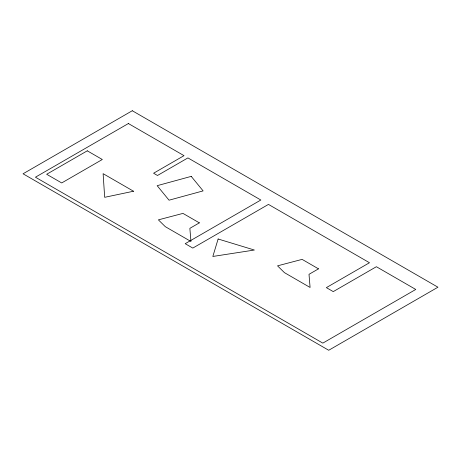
<?xml version="1.0" encoding="UTF-8"?>
<svg xmlns="http://www.w3.org/2000/svg" width="461" height="461" viewBox="0 0 461 461"><rect width="100%" height="100%" fill="white"/><g stroke="black" fill="none" stroke-linecap="round" stroke-linejoin="round"><path stroke-width="0.69" d="M218.128 238.994L212.838 256.46L254.374 250.035L218.128 238.994M132.284 110.732L23.05 173.791L328.716 350.268L437.95 287.209L132.284 110.732M128.383 123.536L35.434 177.203L322.821 343.122L415.764 289.456L376.378 266.717L333.257 291.611L326.359 287.629L369.48 262.735L268.458 204.407L192.807 248.081L185.195 243.69L260.845 200.016L187.921 157.91L157.483 175.485L153.582 173.232L184.014 155.657L128.383 123.536M87.279 150.822L46.67 174.27L61.705 182.948L102.313 159.506L87.279 150.822M199.354 222.859L189.863 228.339L190.94 241.466L165.292 226.662L158.388 219.857L182.965 213.397L199.354 222.859M318.499 268.844L309.008 274.324L310.086 287.457L284.437 272.647L277.534 265.841L302.111 259.382L318.499 268.844M191.229 176.379L157.161 185.679L169.043 200.195L203.111 190.894L191.229 176.379M133.523 191.229L104.676 197.314L103.114 173.67L133.523 191.229"/></g></svg>
